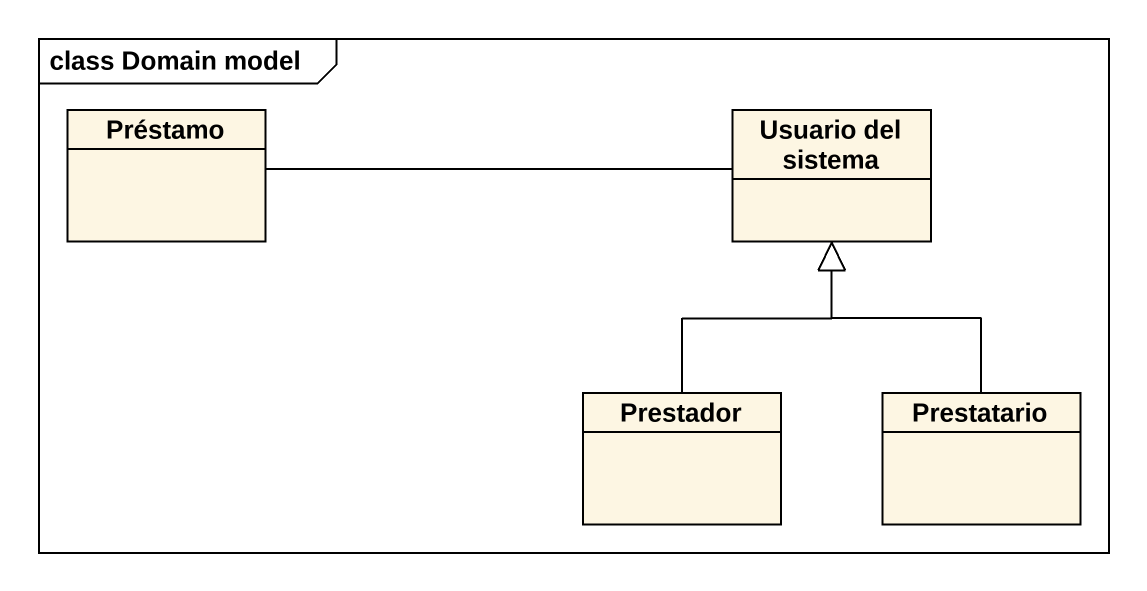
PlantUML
@startuml
mainframe class Domain model
hide circle
hide empty members
class Préstamo
class "Usuario del sistema" as Usuario_del_sistema
class Prestador
class Prestatario
Préstamo -right- Usuario_del_sistema
Prestador -up-|> Usuario_del_sistema
Prestatario -up-|> Usuario_del_sistema
@enduml
